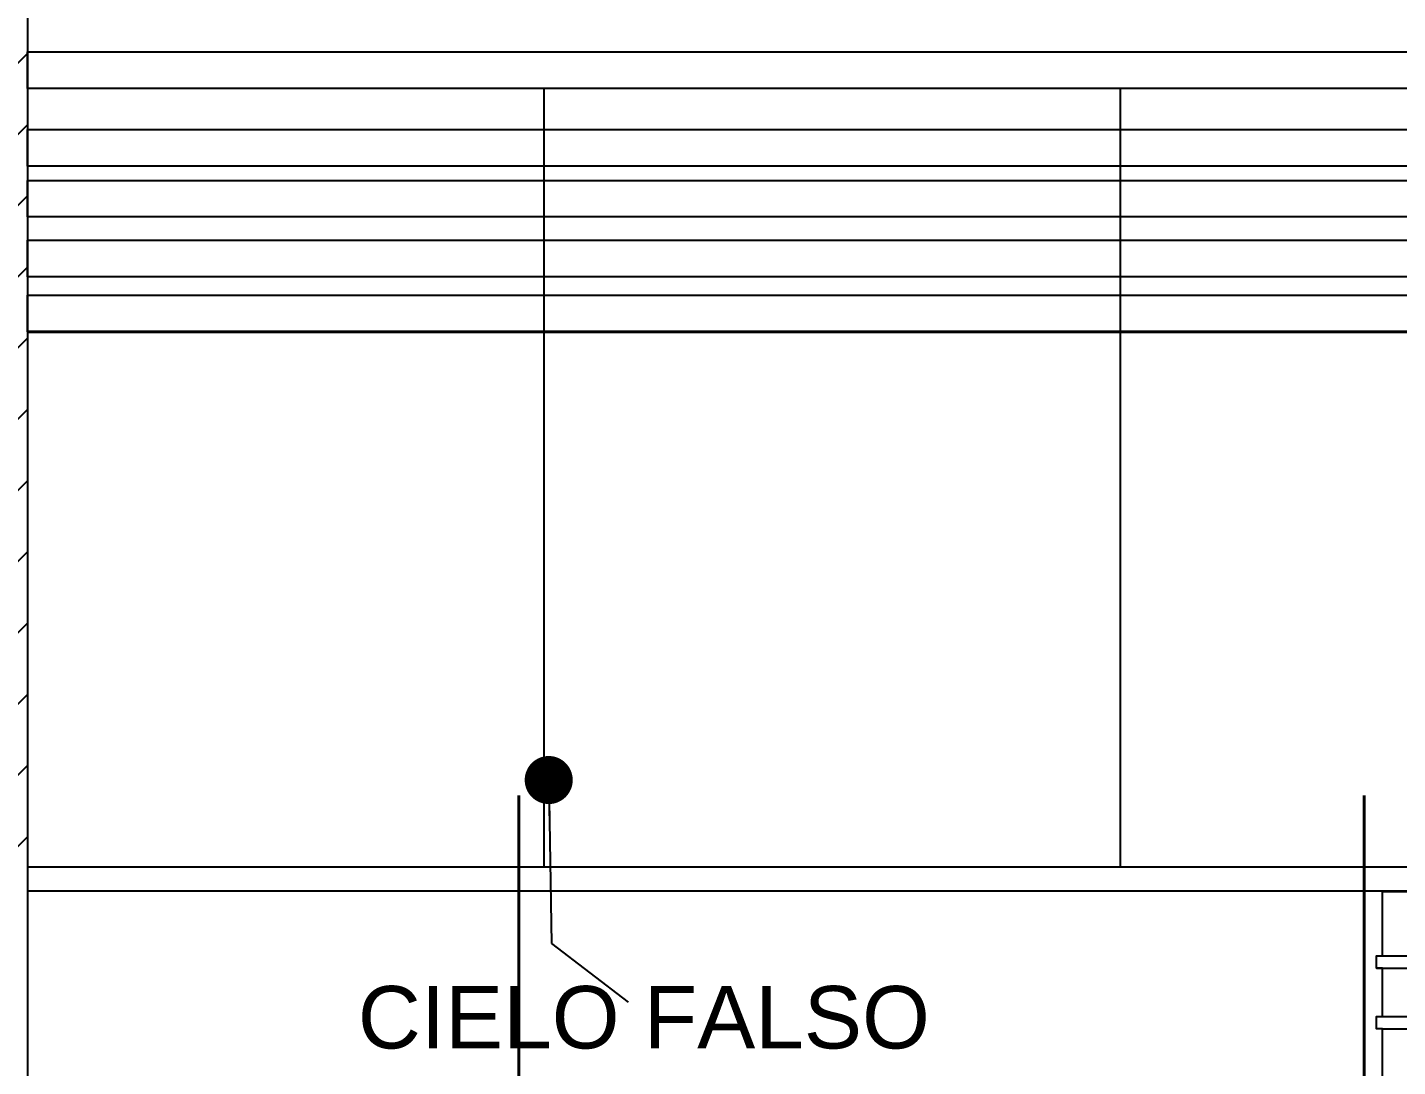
# Model space of a CAD drawing. Header units: metres. Extents: x 5805.4 to 5902.4, y 1788.4 to 1816.4.
# Drawn here: x 5844.474 to 5847.326, y 1791.755 to 1793.918 of the extents above; entities that cross this region are included whole.
import ezdxf

# ---------------------------------------------------------------- set-up
doc = ezdxf.new("R2010")
doc.units = ezdxf.units.M
doc.header["$LTSCALE"] = 0.02
for name, color, linetype in [('A-Cielo Reflejado', 2, 'Continuous'), ('A-Cotas', 7, 'Continuous'), ('A-Cotas Generales', 2, 'Continuous'), ('A-Paredes Externas', 3, 'Continuous'), ('DIM', 8, 'Continuous'), ('TE-Estrutura', 4, 'Continuous')]:
    doc.layers.add(name, color=color, linetype=linetype)
doc.layers.add('paredes', color=5, linetype='Continuous', lineweight=40)
doc.styles.add('Arial', font='arial.ttf', dxfattribs={"height": 0.15})
doc.styles.add('Cotas 50', font='arial.ttf', dxfattribs={"height": 0.09})
doc.dimstyles.new('COTAS 50', dxfattribs={"dimtxt": 0.09, "dimasz": 0.1, "dimexe": 0.09, "dimexo": 0, "dimgap": 0.05, "dimtad": 1, "dimzin": 1, "dimdsep": 46, "dimtxsty": 'Cotas 50', "dimblk": 'ARCHTICK', "dimcen": 0.1, "dimdle": 0.09, "dimclrd": 9, "dimclre": 9, "dimclrt": 256, "dimaunit": 1, "dimadec": 4, "dimazin": 0, "dimtfac": 1, "dimtmove": 0, "dimatfit": 3, "dimfxl": 0, "dimarcsym": 0})

# ---------------------------------------------------------------- blocks, each defined once
blk = doc.blocks.new('_ArchTick')
at = {"color": 0, "linetype": 'ByBlock', "const_width": 0.15}
blk.add_lwpolyline([(-0.5, -0.5), (0.5, 0.5)], dxfattribs=at)
blk = doc.blocks.new('hnr_text')
at = {"color": 8}
for p, q in [((-63.5, -5.27), (-47.83, -5.27)), ((-64, -6.27), (-47.8, -6.27)), ((-63.5, -10.24), (-47.81, -10.24)), ((-63.5, -11.24), (-47.86, -11.24))]:
    blk.add_line(p, q, dxfattribs=at)
blk.add_line((-63.5, -10.24), (-63.5, -6.27))
for points in [[(-63.5, -6.27), (-64, -6.27), (-64, -5.27), (-63.5, -5.27)], [(-63.5, -11.24), (-64, -11.24), (-64, -10.24), (-63.5, -10.24)]]:
    blk.add_lwpolyline(points)
blk = doc.blocks.new('HNR_ZONE')
for p, q in [((-12, 112.73), (-12, 118)), ((-12, 118), (115, 118)), ((-12, 82), (-12, 106.76))]:
    blk.add_line(p, q)
blk.add_blockref('hnr_text', (51.5, 118))

msp = doc.modelspace()

# ---------------------------------------------------------------- hatches: boundary and pattern name
at = {"layer": 'DIM', "true_color": 0xf8991e}
h = msp.add_hatch(dxfattribs=at)
h.set_pattern_fill('ANSI31', color=30, scale=0.033)
h.set_pattern_definition([(45, (-4.02835, 0.44458), (-0.074087113, 0.074087113), [])])
h.paths.add_polyline_path([(5844.4747, 1795.0396), (5844.3961, 1795.0396), (5844.3961, 1792.1196), (5844.4747, 1792.1196)])
h.paths.add_polyline_path([(5844.3961, 1795.0396), (5844.3224, 1795.0396), (5844.3224, 1792.7629), (5844.3224, 1792.6461), (5844.3236, 1792.6461), (5844.3236, 1792.6001), (5844.3235, 1792.5036), (5844.3236, 1792.5036), (5844.3236, 1792.4576), (5844.3235, 1792.3611), (5844.3236, 1792.3611), (5844.3236, 1792.3151), (5844.3235, 1792.2186), (5844.3236, 1792.2186), (5844.3236, 1792.1726), (5844.3235, 1792.1196), (5844.3236, 1792.1196), (5844.3961, 1792.1196)])

# ---------------------------------------------------------------- linework, layer by layer
at = {"layer": 'A-Cielo Reflejado'}
for p, q in [((5845.5496, 1792.1703, 3.8984), (5845.5497, 1793.791, -6.6419)), ((5845.5496, 1792.1703, 3.8984), (5845.5497, 1793.791, -6.6419)), ((5846.7496, 1792.1703, 3.9008), (5846.7497, 1793.791, -6.6437))]:
    msp.add_line(p, q, dxfattribs=at)
for points in [[(5852.8301, 1792.1703), (5844.4747, 1792.1703)], [(5852.8301, 1792.1203), (5844.4747, 1792.1203)]]:
    msp.add_lwpolyline(points, dxfattribs=at)
at = {"layer": 'A-Paredes Externas'}
msp.add_lwpolyline([(5844.4747, 1795.0396), (5844.4747, 1789.1196)], dxfattribs=at)
at = {"layer": 'paredes', "elevation": 2.1836}
msp.add_lwpolyline([(5852.8301, 1793.2847), (5844.4747, 1793.2847)], dxfattribs=at)
at = {"layer": 'paredes'}
for points in [[(5845.4973, 1792.3196), (5845.4973, 1790.0945)], [(5847.2569, 1790.3337), (5847.2569, 1792.3196)]]:
    msp.add_lwpolyline(points, dxfattribs=at)
at = {"layer": 'TE-Estrutura', "color": 4}
for points in [[(5844.4747, 1793.8669), (5852.8301, 1793.8669), (5852.8301, 1793.791), (5844.4747, 1793.791)], [(5844.4747, 1793.7054), (5852.8301, 1793.7054), (5852.8301, 1793.6294), (5844.4747, 1793.6294)], [(5844.4747, 1793.5994), (5852.8301, 1793.5994), (5852.8301, 1793.5235), (5844.4747, 1793.5235)], [(5844.4747, 1793.475), (5852.8301, 1793.475), (5852.8301, 1793.399), (5844.4747, 1793.399)]]:
    msp.add_lwpolyline(points, close=True, dxfattribs=at)
at = {"layer": 'TE-Estrutura', "color": 4, "elevation": 2.1836}
msp.add_lwpolyline([(5844.4747, 1793.3607), (5852.8301, 1793.3607), (5852.8301, 1793.2847), (5844.4747, 1793.2847)], close=True, dxfattribs=at)

# ---------------------------------------------------------------- texts
at = {"layer": 'A-Cotas Generales', "color": 7, "linetype": 'Continuous', "insert": (5845.7573, 1791.8572, 2.6023), "char_height": 0.13, "attachment_point": 5, "style": 'Arial'}
msp.add_mtext('CIELO FALSO', dxfattribs=at)

# ---------------------------------------------------------------- leaders
at = {"layer": 'A-Cotas', "color": 7, "linetype": 'Continuous'}
msp.add_leader([(5845.5593, 1792.3517, -0.346), (5845.5654, 1792.0118, -0.346), (5845.725, 1791.8892, -0.346)], dimstyle='COTAS 50', override={"dimasz": 0.1, "dimtad": 0, "dimldrblk": 'Dot'}, dxfattribs=at)

# ---------------------------------------------------------------- next in the draw order: block references
at = {"xscale": 0.02539583333333333, "yscale": 0.02539583333333333, "zscale": 0.02539583333333333}
msp.add_blockref('HNR_ZONE', (5847.5999, 1789.1229), dxfattribs=at)

doc.saveas('drawing.dxf')
